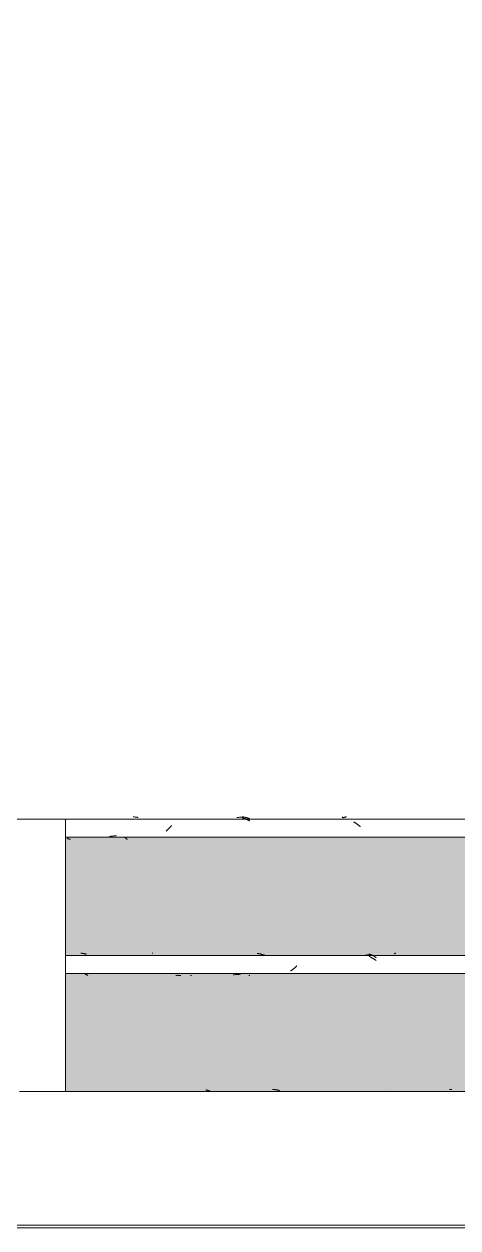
# Model space of a CAD drawing. Header units: millimetres. Extents: x -20608 to 106651, y -8981 to 93550.
# Drawn here: x 34456 to 34934, y -450 to 875 of the extents above; entities that cross this region are included whole.
import ezdxf

# ---------------------------------------------------------------- set-up
doc = ezdxf.new("R2010")
doc.units = ezdxf.units.MM
doc.linetypes.add('Grid Line', pattern=[14, 10, -2, 0, -2])
for name, color, linetype, lineweight in [('C-PRKG', 70, 'Continuous', 5), ('KINH', 152, 'Continuous', 5), ('NET CAT', 3, 'Continuous', 5), ('NET THAY 1', 41, 'Continuous', 5), ('NET-THAY', 2, 'Continuous', 9), ('TRUC', 225, 'Continuous', 5)]:
    doc.layers.add(name, color=color, linetype=linetype, lineweight=lineweight)

# ---------------------------------------------------------------- blocks, each defined once
blk = doc.blocks.new('FP_390-MẶT ĐỨNG 1-14')
at = {"layer": 'NET THAY 1'}
for p, q in [((34656.2, -298.1), (34655.8, -298)), ((34656.5, -298.2), (34656.2, -298.1)), ((34656.9, -298.3), (34656.5, -298.2)), ((34657.2, -298.4), (34656.9, -298.3)), ((34657.6, -298.5), (34657.2, -298.4)), ((34657.9, -298.6), (34657.6, -298.5)), ((34658.3, -298.7), (34657.9, -298.6)), ((34658.6, -298.8), (34658.3, -298.7)), ((34659, -299), (34658.6, -298.8)), ((34659.3, -299.1), (34659, -299)), ((34659.7, -299.2), (34659.3, -299.1)), ((34660, -299.4), (34659.7, -299.2)), ((34660.4, -299.5), (34660, -299.4)), ((34660.7, -299.7), (34660.4, -299.5)), ((34661.1, -299.8), (34660.7, -299.7)), ((34661.4, -300), (34661.1, -299.8)), ((34729.8, -297.7), (34729.4, -297.7)), ((34730.2, -297.7), (34729.8, -297.7)), ((34730.6, -297.7), (34730.2, -297.7)), ((34731, -297.7), (34730.6, -297.7)), ((34731.4, -297.8), (34731, -297.7)), ((34731.8, -297.8), (34731.4, -297.8)), ((34732.2, -297.8), (34731.8, -297.8)), ((34732.5, -297.9), (34732.2, -297.8)), ((34732.9, -297.9), (34732.5, -297.9)), ((34733.3, -298), (34732.9, -297.9)), ((34733.7, -298), (34733.3, -298)), ((34734.1, -298.1), (34733.7, -298)), ((34734.5, -298.1), (34734.1, -298.1)), ((34734.9, -298.2), (34734.5, -298.1)), ((34735.2, -298.3), (34734.9, -298.2)), ((34735.6, -298.4), (34735.2, -298.3)), ((34736, -298.5), (34735.6, -298.4)), ((34736.4, -298.5), (34736, -298.5)), ((34736.8, -298.6), (34736.4, -298.5)), ((34737.2, -298.7), (34736.8, -298.6)), ((34737.5, -298.8), (34737.2, -298.7)), ((34852.7, -299.7), (34852.3, -299.6)), ((34853, -299.8), (34852.7, -299.7)), ((34853.4, -300), (34853, -299.8)), ((34924.4, -297.7), (34924.5, -297.7)), ((34924.5, -297.7), (34924.6, -297.8)), ((34925, -297.8), (34924.6, -297.8)), ((34925.3, -297.7), (34925, -297.8)), ((34925.6, -297.7), (34925.3, -297.7)), ((34925.9, -297.7), (34925.6, -297.7)), ((34926.3, -297.7), (34925.9, -297.7)), ((34926.6, -297.7), (34926.3, -297.7)), ((34926.9, -297.7), (34926.6, -297.7))]:
    blk.add_line(p, q, dxfattribs=at)
blk = doc.blocks.new('FP_391-MẶT ĐỨNG 1-14')
at = {"layer": 'NET THAY 1', "color": 7}
for p, q in [((38379.9, -150), (34501.3, -150)), ((34501.3, -170), (38379.9, -170))]:
    blk.add_line(p, q, dxfattribs=at)
at = {"layer": 'NET THAY 1'}
for p, q in [((34518.4, -147.7), (34518, -147.7)), ((34518.7, -147.7), (34518.4, -147.7)), ((34519.1, -147.7), (34518.7, -147.7)), ((34519.5, -147.8), (34519.1, -147.7)), ((34519.8, -147.8), (34519.5, -147.8)), ((34520.2, -147.8), (34519.8, -147.8)), ((34520.5, -147.9), (34520.2, -147.8)), ((34520.9, -147.9), (34520.5, -147.9)), ((34521.2, -148), (34520.9, -147.9)), ((34521.6, -148.1), (34521.2, -148)), ((34521.9, -148.1), (34521.6, -148.1)), ((34522.3, -148.2), (34521.9, -148.1)), ((34522.6, -148.3), (34522.3, -148.2)), ((34523, -148.4), (34522.6, -148.3)), ((34523.3, -148.5), (34523, -148.4)), ((34523.7, -148.6), (34523.3, -148.5)), ((34524, -148.7), (34523.7, -148.6)), ((34524.4, -148.8), (34524, -148.7)), ((34596.9, -147.7), (34596.6, -147.7)), ((34597.2, -147.7), (34596.9, -147.7)), ((34597.5, -147.7), (34597.2, -147.7)), ((34712.7, -147.9), (34712.3, -147.9)), ((34713.1, -148), (34712.7, -147.9)), ((34713.5, -148), (34713.1, -148)), ((34713.9, -148.1), (34713.5, -148)), ((34714.3, -148.2), (34713.9, -148.1)), ((34714.7, -148.2), (34714.3, -148.2)), ((34715.1, -148.3), (34714.7, -148.2)), ((34715.5, -148.4), (34715.1, -148.3)), ((34715.9, -148.5), (34715.5, -148.4)), ((34716.3, -148.6), (34715.9, -148.5)), ((34716.7, -148.7), (34716.3, -148.6)), ((34717.1, -148.8), (34716.7, -148.7)), ((34717.5, -148.9), (34717.1, -148.8)), ((34717.9, -149), (34717.5, -148.9)), ((34718.2, -149.1), (34717.9, -149)), ((34718.6, -149.3), (34718.2, -149.1)), ((34719, -149.4), (34718.6, -149.3)), ((34719.4, -149.5), (34719, -149.4)), ((34719.8, -149.6), (34719.4, -149.5)), ((34720.2, -149.8), (34719.8, -149.6)), ((34720.6, -149.9), (34720.2, -149.8)), ((34720.9, -150.1), (34720.6, -149.9)), ((34830.5, -150), (34829.6, -150.1)), ((34831.5, -149.8), (34830.5, -150)), ((34832.5, -149.7), (34831.5, -149.8)), ((34833.5, -149.6), (34832.5, -149.7)), ((34834.5, -149.5), (34833.5, -149.6)), ((34835.4, -149.4), (34834.5, -149.5)), ((34836.4, -149.3), (34835.4, -149.4)), ((34835.9, -148.6), (34835.6, -148.5)), ((34836, -151.2), (34835.6, -151)), ((34836.3, -148.7), (34835.9, -148.6)), ((34836.3, -151.4), (34836, -151.2)), ((34836.6, -148.8), (34836.3, -148.7)), ((34836.7, -151.6), (34836.3, -151.4)), ((34837, -149), (34836.6, -148.8)), ((34837.1, -151.8), (34836.7, -151.6)), ((34837.3, -149.1), (34837, -149)), ((34837.4, -152), (34837.1, -151.8)), ((34837.7, -149.2), (34837.3, -149.1)), ((34837.8, -152.1), (34837.4, -152)), ((34838, -149.4), (34837.7, -149.2)), ((34838.1, -152.3), (34837.8, -152.1)), ((34838.4, -149.5), (34838, -149.4)), ((34838.5, -152.5), (34838.1, -152.3)), ((34838.7, -149.7), (34838.4, -149.5)), ((34838.8, -152.7), (34838.5, -152.5)), ((34839.1, -149.8), (34838.7, -149.7)), ((34839.2, -153), (34838.8, -152.7)), ((34839.4, -150), (34839.1, -149.8)), ((34839.5, -153.2), (34839.2, -153)), ((34839.7, -150.2), (34839.4, -150)), ((34839.9, -153.4), (34839.5, -153.2)), ((34840.1, -150.4), (34839.7, -150.2)), ((34840.2, -153.6), (34839.9, -153.4)), ((34840.4, -150.5), (34840.1, -150.4)), ((34840.6, -153.8), (34840.2, -153.6)), ((34840.7, -150.7), (34840.4, -150.5)), ((34840.9, -154), (34840.6, -153.8)), ((34841.1, -150.9), (34840.7, -150.7)), ((34841.3, -154.2), (34840.9, -154)), ((34841.4, -151.1), (34841.1, -150.9)), ((34841.6, -154.5), (34841.3, -154.2)), ((34841.7, -151.3), (34841.4, -151.1)), ((34841.9, -154.7), (34841.6, -154.5)), ((34842, -151.5), (34841.7, -151.3)), ((34842.3, -154.9), (34841.9, -154.7)), ((34842.3, -151.7), (34842, -151.5)), ((34842.7, -152), (34842.3, -151.7)), ((34842.6, -155.2), (34842.3, -154.9)), ((34842.9, -155.4), (34842.6, -155.2)), ((34843, -152.2), (34842.7, -152)), ((34843.3, -155.6), (34842.9, -155.4)), ((34843.3, -152.4), (34843, -152.2)), ((34843.6, -152.6), (34843.3, -152.4)), ((34863.5, -148.1), (34863.3, -148.2)), ((34863.6, -148.1), (34863.5, -148.1)), ((34863.7, -148), (34863.6, -148.1)), ((34863.8, -147.9), (34863.7, -148)), ((34864, -147.9), (34863.8, -147.9)), ((34864.1, -147.8), (34864, -147.9)), ((34864.2, -147.8), (34864.1, -147.8)), ((34864.3, -147.8), (34864.2, -147.8)), ((34864.5, -147.7), (34864.3, -147.8)), ((34864.6, -147.7), (34864.5, -147.7)), ((34864.7, -147.7), (34864.6, -147.7)), ((34864.8, -147.7), (34864.7, -147.7)), ((34865, -147.7), (34864.8, -147.7)), ((34521.9, -169.7), (34521.7, -169.5)), ((34522, -169.8), (34521.9, -169.7)), ((34522.2, -170), (34522, -169.8)), ((34522.4, -170.1), (34522.2, -170)), ((34522.6, -170.3), (34522.4, -170.1)), ((34522.8, -170.4), (34522.6, -170.3)), ((34523, -170.5), (34522.8, -170.4)), ((34523.2, -170.7), (34523, -170.5)), ((34523.4, -170.8), (34523.2, -170.7)), ((34523.5, -170.9), (34523.4, -170.8)), ((34523.7, -171), (34523.5, -170.9)), ((34523.9, -171.1), (34523.7, -171)), ((34524.1, -171.2), (34523.9, -171.1)), ((34524.3, -171.3), (34524.1, -171.2)), ((34524.4, -171.4), (34524.3, -171.3)), ((34524.6, -171.5), (34524.4, -171.4)), ((34524.8, -171.6), (34524.6, -171.5)), ((34525, -171.7), (34524.8, -171.6)), ((34525.2, -171.8), (34525, -171.7)), ((34525.3, -171.8), (34525.2, -171.8)), ((34525.5, -171.9), (34525.3, -171.8)), ((34525.7, -172), (34525.5, -171.9)), ((34623.4, -172.1), (34622.7, -172.3)), ((34624.1, -171.7), (34623.4, -172.1)), ((34624.4, -171.8), (34624.1, -171.7)), ((34624.6, -171.9), (34624.4, -171.8)), ((34624.9, -171.9), (34624.6, -171.9)), ((34625.1, -172), (34624.9, -171.9)), ((34625.4, -172), (34625.1, -172)), ((34625.6, -172.1), (34625.4, -172)), ((34625.9, -172.1), (34625.6, -172.1)), ((34626.1, -172.2), (34625.9, -172.1)), ((34626.4, -172.2), (34626.1, -172.2)), ((34626.6, -172.2), (34626.4, -172.2)), ((34626.9, -172.3), (34626.6, -172.2)), ((34639.3, -172.3), (34639.1, -172.2)), ((34687.1, -171.3), (34685.9, -171.4)), ((34688.2, -171.2), (34687.1, -171.3)), ((34689.3, -171.1), (34688.2, -171.2)), ((34690.5, -171.1), (34689.3, -171.1)), ((34691.6, -171), (34690.5, -171.1)), ((34692.7, -170.9), (34691.6, -171)), ((34693.9, -170.8), (34692.7, -170.9)), ((34703.4, -172.1), (34703.3, -172)), ((34703.5, -172.1), (34703.4, -172.1)), ((34703.6, -172.2), (34703.5, -172.1)), ((34703.7, -172.2), (34703.6, -172.2)), ((34703.8, -172.2), (34703.7, -172.2)), ((34703.9, -172.3), (34703.8, -172.2)), ((34749.5, -167), (34749.2, -167.2)), ((34749.8, -166.8), (34749.5, -167)), ((34750.1, -166.6), (34749.8, -166.8)), ((34750.4, -166.3), (34750.1, -166.6)), ((34750.7, -166.1), (34750.4, -166.3)), ((34751, -165.9), (34750.7, -166.1)), ((34751.3, -165.7), (34751, -165.9)), ((34751.6, -165.4), (34751.3, -165.7)), ((34751.9, -165.2), (34751.6, -165.4)), ((34752.2, -164.9), (34751.9, -165.2)), ((34752.5, -164.7), (34752.2, -164.9)), ((34752.8, -164.5), (34752.5, -164.7)), ((34753.1, -164.2), (34752.8, -164.5)), ((34753.4, -164), (34753.1, -164.2)), ((34753.7, -163.7), (34753.4, -164)), ((34753.9, -163.5), (34753.7, -163.7)), ((34754.2, -163.2), (34753.9, -163.5)), ((34754.5, -163), (34754.2, -163.2)), ((34754.8, -162.7), (34754.5, -163)), ((34755, -162.4), (34754.8, -162.7)), ((34755.3, -162.2), (34755, -162.4)), ((34755.6, -161.9), (34755.3, -162.2)), ((34755.8, -161.7), (34755.6, -161.9)), ((34756.1, -161.4), (34755.8, -161.7)), ((34627.1, -172.3), (34626.9, -172.3)), ((34627.4, -172.3), (34627.1, -172.3)), ((34627.6, -172.3), (34627.4, -172.3)), ((34627.8, -172.3), (34627.6, -172.3)), ((34628.1, -172.3), (34627.8, -172.3)), ((34639.4, -172.3), (34639.3, -172.3)), ((34639.6, -172.3), (34639.4, -172.3)), ((34639.8, -172.3), (34639.6, -172.3)), ((34639.9, -172.3), (34639.8, -172.3)), ((34704, -172.3), (34703.9, -172.3)), ((34704.1, -172.3), (34704, -172.3)), ((34704.2, -172.3), (34704.1, -172.3))]:
    blk.add_line(p, q, dxfattribs=at)
blk = doc.blocks.new('FP_392-MẶT ĐỨNG 1-14')
at = {"layer": 'NET THAY 1', "color": 7}
for p, q in [((38241.9, 0), (34501.3, 0)), ((34501.3, -20), (38241.9, -20))]:
    blk.add_line(p, q, dxfattribs=at)
at = {"layer": 'NET THAY 1'}
for p, q in [((34576.3, 2.3), (34575.9, 2.3)), ((34576.7, 2.3), (34576.3, 2.3)), ((34577.1, 2.3), (34576.7, 2.3)), ((34577.4, 2.3), (34577.1, 2.3)), ((34577.8, 2.2), (34577.4, 2.3)), ((34578.2, 2.2), (34577.8, 2.2)), ((34578.6, 2.2), (34578.2, 2.2)), ((34579, 2.1), (34578.6, 2.2)), ((34579.3, 2.1), (34579, 2.1)), ((34579.7, 2), (34579.3, 2.1)), ((34580.1, 2), (34579.7, 2)), ((34580.5, 1.9), (34580.1, 2)), ((34580.9, 1.9), (34580.5, 1.9)), ((34581.2, 1.8), (34580.9, 1.9)), ((34690.8, 1.9), (34689.9, 1.8)), ((34691.8, 1.9), (34690.8, 1.9)), ((34692.8, 2), (34691.8, 1.9)), ((34693.7, 2), (34692.8, 2)), ((34694.7, 2), (34693.7, 2)), ((34695.7, 2.1), (34694.7, 2)), ((34696.1, 2.3), (34695.7, 2.3)), ((34696.6, 2.1), (34695.7, 2.1)), ((34696.4, 1.2), (34696, 1.3)), ((34696.4, 2.3), (34696.1, 2.3)), ((34696.8, 2.3), (34696.4, 2.3)), ((34696.8, 1.1), (34696.4, 1.2)), ((34697.2, 2.2), (34696.8, 2.3)), ((34697.2, 1), (34696.8, 1.1)), ((34697.5, 2.2), (34697.2, 2.2)), ((34697.6, 0.8), (34697.2, 1)), ((34697.9, 2.2), (34697.5, 2.2)), ((34698, 0.7), (34697.6, 0.8)), ((34698.3, 2.1), (34697.9, 2.2)), ((34698.3, 0.6), (34698, 0.7)), ((34698.6, 2.1), (34698.3, 2.1)), ((34698.7, 0.5), (34698.3, 0.6)), ((34699, 2), (34698.6, 2.1)), ((34699.1, 0.3), (34698.7, 0.5)), ((34699.3, 1.9), (34699, 2)), ((34699.5, 0.2), (34699.1, 0.3)), ((34699.7, 1.8), (34699.3, 1.9)), ((34699.9, 0), (34699.5, 0.2)), ((34700, 1.8), (34699.7, 1.8)), ((34700.2, -0.1), (34699.9, 0)), ((34700.4, 1.7), (34700, 1.8)), ((34700.8, 1.6), (34700.4, 1.7)), ((34701.1, 1.5), (34700.8, 1.6)), ((34701.5, 1.4), (34701.1, 1.5)), ((34701.8, 1.2), (34701.5, 1.4)), ((34702.2, 1.1), (34701.8, 1.2)), ((34702.5, 1), (34702.2, 1.1)), ((34702.9, 0.9), (34702.5, 1)), ((34703.2, 0.7), (34702.9, 0.9)), ((34703.5, 0.6), (34703.2, 0.7)), ((34703.9, 0.4), (34703.5, 0.6)), ((34704.2, 0.3), (34703.9, 0.4)), ((34806, 2.3), (34806.4, 2.1)), ((34806.4, 2.1), (34806.8, 1.8)), ((34806.8, 1.8), (34807.1, 1.4)), ((34807.3, 1.5), (34807.1, 1.4)), ((34807.5, 1.6), (34807.3, 1.5)), ((34807.7, 1.7), (34807.5, 1.6)), ((34807.9, 1.8), (34807.7, 1.7)), ((34808.1, 1.8), (34807.9, 1.8)), ((34808.3, 1.9), (34808.1, 1.8)), ((34808.5, 2), (34808.3, 1.9)), ((34808.7, 2), (34808.5, 2)), ((34808.9, 2.1), (34808.7, 2)), ((34809.1, 2.1), (34808.9, 2.1)), ((34809.3, 2.2), (34809.1, 2.1)), ((34809.5, 2.2), (34809.3, 2.2)), ((34809.7, 2.2), (34809.5, 2.2)), ((34809.9, 2.3), (34809.7, 2.2)), ((34810.1, 2.3), (34809.9, 2.3)), ((34810.3, 2.3), (34810.1, 2.3)), ((34810.5, 2.3), (34810.3, 2.3)), ((34810.7, 2.3), (34810.5, 2.3)), ((34612.3, -13.2), (34612, -13.4)), ((34612.6, -12.9), (34612.3, -13.2)), ((34612.9, -12.7), (34612.6, -12.9)), ((34613.1, -12.4), (34612.9, -12.7)), ((34613.4, -12.2), (34613.1, -12.4)), ((34613.7, -11.9), (34613.4, -12.2)), ((34613.9, -11.6), (34613.7, -11.9)), ((34614.2, -11.4), (34613.9, -11.6)), ((34614.5, -11.1), (34614.2, -11.4)), ((34614.7, -10.9), (34614.5, -11.1)), ((34615, -10.6), (34614.7, -10.9)), ((34615.2, -10.3), (34615, -10.6)), ((34615.5, -10.1), (34615.2, -10.3)), ((34615.7, -9.8), (34615.5, -10.1)), ((34615.9, -9.6), (34615.7, -9.8)), ((34616.2, -9.3), (34615.9, -9.6)), ((34616.4, -9), (34616.2, -9.3)), ((34616.7, -8.8), (34616.4, -9)), ((34616.9, -8.5), (34616.7, -8.8)), ((34617.1, -8.2), (34616.9, -8.5)), ((34617.4, -8), (34617.1, -8.2)), ((34617.6, -7.7), (34617.4, -8)), ((34617.8, -7.5), (34617.6, -7.7)), ((34618, -7.2), (34617.8, -7.5)), ((34700.6, -0.3), (34700.2, -0.1)), ((34701, -0.4), (34700.6, -0.3)), ((34701.4, -0.6), (34701, -0.4)), ((34701.7, -0.7), (34701.4, -0.6)), ((34702.1, -0.9), (34701.7, -0.7)), ((34702.5, -1.1), (34702.1, -0.9)), ((34702.9, -1.3), (34702.5, -1.1)), ((34703.2, -1.4), (34702.9, -1.3)), ((34703.6, -1.6), (34703.2, -1.4)), ((34704, -1.8), (34703.6, -1.6)), ((34704.3, -2), (34704, -1.8)), ((34819.2, -3.4), (34818.9, -3.2)), ((34819.6, -3.6), (34819.2, -3.4)), ((34819.9, -3.9), (34819.6, -3.6)), ((34820.2, -4.1), (34819.9, -3.9)), ((34820.6, -4.3), (34820.2, -4.1)), ((34820.9, -4.5), (34820.6, -4.3)), ((34821.3, -4.8), (34820.9, -4.5)), ((34821.6, -5), (34821.3, -4.8)), ((34821.9, -5.2), (34821.6, -5)), ((34822.2, -5.4), (34821.9, -5.2)), ((34822.6, -5.7), (34822.2, -5.4)), ((34822.9, -5.9), (34822.6, -5.7)), ((34823.2, -6.2), (34822.9, -5.9)), ((34823.5, -6.4), (34823.2, -6.2)), ((34823.9, -6.6), (34823.5, -6.4)), ((34824.2, -6.9), (34823.9, -6.6)), ((34824.5, -7.1), (34824.2, -6.9)), ((34824.8, -7.4), (34824.5, -7.1)), ((34825.1, -7.6), (34824.8, -7.4)), ((34825.4, -7.9), (34825.1, -7.6)), ((34825.7, -8.1), (34825.4, -7.9)), ((34826, -8.4), (34825.7, -8.1)), ((34503.2, -21.2), (34503, -21)), ((34503.4, -21.3), (34503.2, -21.2)), ((34503.5, -21.4), (34503.4, -21.3)), ((34503.7, -21.5), (34503.5, -21.4)), ((34503.9, -21.5), (34503.7, -21.5)), ((34504.1, -21.6), (34503.9, -21.5)), ((34504.2, -21.7), (34504.1, -21.6)), ((34504.4, -21.8), (34504.2, -21.7)), ((34504.6, -21.9), (34504.4, -21.8)), ((34504.8, -21.9), (34504.6, -21.9)), ((34504.9, -22), (34504.8, -21.9)), ((34505.1, -22), (34504.9, -22)), ((34505.3, -22.1), (34505.1, -22)), ((34505.5, -22.1), (34505.3, -22.1)), ((34505.6, -22.2), (34505.5, -22.1)), ((34505.8, -22.2), (34505.6, -22.2)), ((34506, -22.3), (34505.8, -22.2)), ((34506.1, -22.3), (34506, -22.3)), ((34506.3, -22.3), (34506.1, -22.3)), ((34506.5, -22.3), (34506.3, -22.3)), ((34506.6, -22.3), (34506.5, -22.3)), ((34506.8, -22.3), (34506.6, -22.3)), ((34550.7, -19), (34549.6, -19.1)), ((34551.8, -18.9), (34550.7, -19)), ((34552.9, -18.7), (34551.8, -18.9)), ((34554.1, -18.6), (34552.9, -18.7)), ((34555.2, -18.4), (34554.1, -18.6)), ((34556.3, -18.3), (34555.2, -18.4)), ((34557.4, -18.2), (34556.3, -18.3)), ((34567.3, -20.5), (34567.1, -20.3)), ((34567.4, -20.6), (34567.3, -20.5)), ((34567.5, -20.8), (34567.4, -20.6)), ((34567.6, -20.9), (34567.5, -20.8)), ((34567.7, -21.1), (34567.6, -20.9)), ((34567.8, -21.2), (34567.7, -21.1)), ((34567.9, -21.3), (34567.8, -21.2)), ((34568, -21.4), (34567.9, -21.3)), ((34568.1, -21.5), (34568, -21.4)), ((34568.2, -21.6), (34568.1, -21.5)), ((34568.3, -21.7), (34568.2, -21.6)), ((34568.4, -21.8), (34568.3, -21.7)), ((34568.5, -21.9), (34568.4, -21.8)), ((34568.6, -22), (34568.5, -21.9)), ((34568.7, -22), (34568.6, -22)), ((34568.8, -22.1), (34568.7, -22)), ((34568.9, -22.1), (34568.8, -22.1)), ((34569, -22.2), (34568.9, -22.1)), ((34569.1, -22.2), (34569, -22.2)), ((34569.2, -22.3), (34569.1, -22.2)), ((34569.3, -22.3), (34569.2, -22.3)), ((34569.4, -22.3), (34569.3, -22.3)), ((34569.5, -22.3), (34569.4, -22.3)), ((34569.6, -22.3), (34569.5, -22.3))]:
    blk.add_line(p, q, dxfattribs=at)
blk = doc.blocks.new('System Panel - Glazed-V146-MẶT ĐỨNG 1-14')
at = {"layer": 'KINH'}
h = blk.add_hatch(dxfattribs=at)
h.set_pattern_fill('FP_4', color=256, style=0, pattern_type=2)
h.set_pattern_definition([(48.396, (16716.6, 1401.6), (-0.004, 2032), [239.81, -2477.68]), (48.396, (16667.6, 1456.7), (-0.004, 2032), [239.81, -2477.68]), (48.396, (16600.2, 1325.7), (-0.004, 2032), [516.51, -2200.97]), (48.396, (15489.6, 2763), (-0.004, 2032), [239.81, -2477.68]), (48.396, (15440.6, 2818.2), (-0.004, 2032), [239.81, -2477.68]), (48.396, (15373.3, 2687.1), (-0.004, 2032), [516.51, -2200.97])])
h.paths.add_polyline_path([(35085.8, 0), (35085.8, 2200), (34197.8, 2200), (34197.8, 0), (34517.9, 0)], flags=0)
blk = doc.blocks.new('XE 2500 - XE 2500-889573-MẶT ĐỨNG 1-14')
at = {"layer": 'C-PRKG', "color": 7}
for p, q in [((34450.5, -300), (34950.5, -300)), ((32600.5, -447), (35300.5, -447))]:
    blk.add_line(p, q, dxfattribs=at)
blk = doc.blocks.new('ALC1807-ASCENT PLAZA-TANG 1_2_rvt-1-MẶT ĐỨNG 1-14')
at = {"layer": 'NET THAY 1'}
h = blk.add_hatch(dxfattribs=at)
h.set_pattern_fill('FP_22', color=256, style=0, pattern_type=2)
h.set_pattern_definition([(53.31, (33950.79, -1000), (161.7734, -15.9403), [18.199, -200.184]), (354.373, (33950.79, -1000), (31.294, -191.057), [13.546, -149.011]), (99.302, (33964.27, -1001.33), (130.48, 175.1174), [16.134, -177.469]), (33.032, (33950.79, -1000), (147.178, -77.2875), [17.474, -192.212]), (332.294, (33950.79, -1000), (-28.618, -191.588), [13.853, -152.384]), (81.505, (33963.06, -1006.43), (175.7936, 114.301), [16.143, -177.571]), (49.569, (33950.79, -949.2), (240.71, -42.041), [27.088, -297.965]), (95.898, (33970.85, -952.7), (210.807, 247.427), [24.251, -266.758]), (350.093, (33950.8, -949.2), (210.807, 247.427), [20.363, -223.991]), (23.379, (33973.34, -961.9), (134.6297, -102.2643), [17.205, -189.252]), (322.779, (33973.34, -961.9), (54.88, 184.187), [14.089, -154.977]), (73.409, (33984.56, -970.42), (189.507, 81.924), [16.016, -176.174]), (40.831, (33950.79, -1000), (2.7432, 84.5547), [7.804, -146.387, 7.804, -150.644, -156.674]), (40.831, (33950.79, -1000), (2.7432, 84.5547), [-312.639, 7.804, -148.87]), (8.433, (33950.79, -1000), (59.3349, 100.1798), [7.46, -78.895, 7.46, -136.54, -57.08]), (8.433, (33950.79, -1000), (59.3349, 100.1798), [-230.354, 7.46, -49.62]), (324.343, (33940.73, -1000), (120.4004, -5.7281), [7.726, -50.803, 7.726, -174.884, -242.309]), (324.343, (33940.73, -1000), (120.4004, -5.7281), [-241.138, 7.726, -234.583]), (314.099, (33877.94, -1000), (131.535, 25.4257), [7.885, -69.774, 7.885, -115.892, -175.63]), (314.099, (33877.94, -1000), (131.535, 25.4257), [-201.437, 7.885, -167.745])])
h.paths.add_polyline_path([(37697.5, -150), (38237.3, -150), (38236.4, -20), (34501.3, -20), (34501.3, -150), (36902.6, -150)], flags=0)
h = blk.add_hatch(dxfattribs=at)
h.set_pattern_fill('FP_21', color=256, style=0, pattern_type=2)
h.set_pattern_definition([(53.31, (34088.76, -1000), (161.7734, -15.9403), [18.199, -200.184]), (354.373, (34088.76, -1000), (31.294, -191.057), [13.546, -149.011]), (99.302, (34102.24, -1001.33), (130.48, 175.1174), [16.134, -177.469]), (33.032, (34088.76, -1000), (147.178, -77.2875), [17.474, -192.212]), (332.294, (34088.76, -1000), (-28.618, -191.588), [13.853, -152.384]), (81.505, (34101.03, -1006.43), (175.7936, 114.301), [16.143, -177.571]), (49.569, (34088.76, -949.2), (240.71, -42.041), [27.088, -297.965]), (95.898, (34108.82, -952.7), (210.807, 247.427), [24.251, -266.758]), (350.093, (34088.76, -949.2), (210.807, 247.427), [20.363, -223.991]), (23.379, (34111.31, -961.9), (134.6297, -102.2643), [17.205, -189.252]), (322.779, (34111.31, -961.9), (54.88, 184.187), [14.089, -154.977]), (73.409, (34122.53, -970.42), (189.507, 81.924), [16.016, -176.174]), (40.831, (34088.76, -1000), (2.7432, 84.5547), [7.804, -146.387, 7.804, -150.644, -156.674]), (40.831, (34088.76, -1000), (2.7432, 84.5547), [-312.639, 7.804, -148.87]), (8.433, (34088.76, -1000), (59.3349, 100.1798), [7.46, -78.895, 7.46, -136.54, -57.08]), (8.433, (34088.76, -1000), (59.3349, 100.1798), [-230.354, 7.46, -49.62]), (324.343, (34078.7, -1000), (120.4004, -5.7281), [7.726, -50.803, 7.726, -174.884, -242.309]), (324.343, (34078.7, -1000), (120.4004, -5.7281), [-241.138, 7.726, -234.583]), (314.099, (34015.91, -1000), (131.535, 25.4257), [7.885, -69.774, 7.885, -115.892, -175.63]), (314.099, (34015.91, -1000), (131.535, 25.4257), [-201.437, 7.885, -167.745])])
h.paths.add_polyline_path([(37925.8, -300), (38375.3, -300), (38374.3, -170), (34501.3, -170), (34501.3, -300), (37697.5, -300)], flags=0)
at = {"layer": 'NET-THAY', "color": 250, "lineweight": 15}
for p, q in [((34401.3, 0), (34501.3, 0)), ((34501.3, 0), (34501.3, -300))]:
    blk.add_line(p, q, dxfattribs=at)
at = {"layer": 'NET-THAY', "color": 10}
blk.add_line((-20508.1, -450), (99538, -450), dxfattribs=at)
at = {"color": 10, "lineweight": 9}
for name in ['System Panel - Glazed-V146-MẶT ĐỨNG 1-14', 'XE 2500 - XE 2500-889573-MẶT ĐỨNG 1-14']:
    blk.add_blockref(name, (0, 0), dxfattribs=at)
at = {"layer": 'NET THAY 1', "color": 7}
for name in ['FP_392-MẶT ĐỨNG 1-14', 'FP_391-MẶT ĐỨNG 1-14', 'FP_390-MẶT ĐỨNG 1-14']:
    blk.add_blockref(name, (0, 0), dxfattribs=at)

msp = doc.modelspace()

# ---------------------------------------------------------------- linework, layer by layer
at = {"layer": 'NET CAT'}
msp.add_lwpolyline([(-20508.1, -450), (99538, -450)], dxfattribs=at)
at = {"layer": 'TRUC', "linetype": 'Grid Line', "ltscale": 50}
for p, q in [((-15600.6, 0), (103813.4, 0)), ((-20508.1, -450), (99538, -450))]:
    msp.add_line(p, q, dxfattribs=at)

# ---------------------------------------------------------------- block references
at = {"lineweight": 5}
msp.add_blockref('ALC1807-ASCENT PLAZA-TANG 1_2_rvt-1-MẶT ĐỨNG 1-14', (0, 0), dxfattribs=at)

doc.saveas('drawing.dxf')
